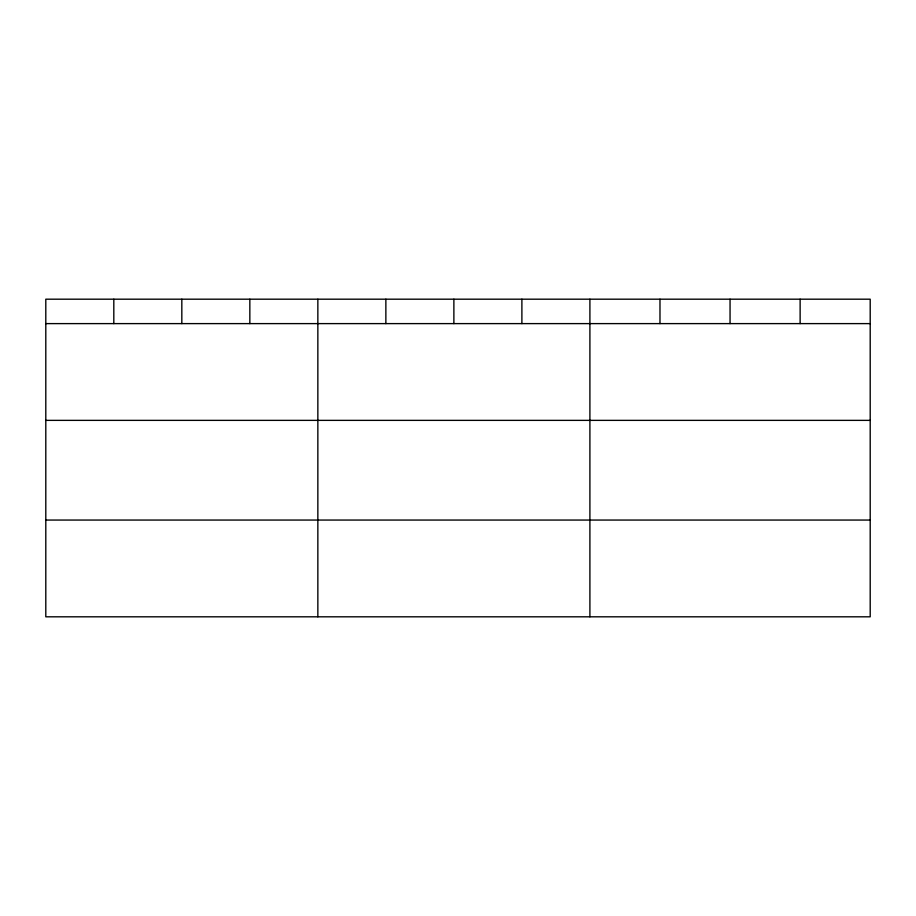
<?xml version="1.0" encoding="UTF-8"?>
<svg xmlns="http://www.w3.org/2000/svg" width="916" height="916" viewBox="0 0 916 916"><rect width="100%" height="100%" fill="white"/><g stroke="black" fill="none" stroke-linecap="round" stroke-linejoin="round"><path stroke-width="1.37" d="M870.2 323.611L870.2 616.812L45.8 616.812L45.8 299.189L870.2 299.189L870.2 323.611L45.8 323.611M45.8 420.364L870.2 420.364M45.8 520.059L870.2 520.059M800.126 299.189L800.126 323.611M730.052 299.189L730.052 323.611M659.978 299.189L659.978 323.611M589.904 299.189L589.904 616.812M521.891 299.189L521.891 323.611M453.878 299.189L453.878 323.611M385.865 299.189L385.865 323.611M317.852 299.189L317.852 616.812M249.839 299.189L249.839 323.611M181.826 299.189L181.826 323.611M113.813 299.189L113.813 323.611"/></g></svg>
